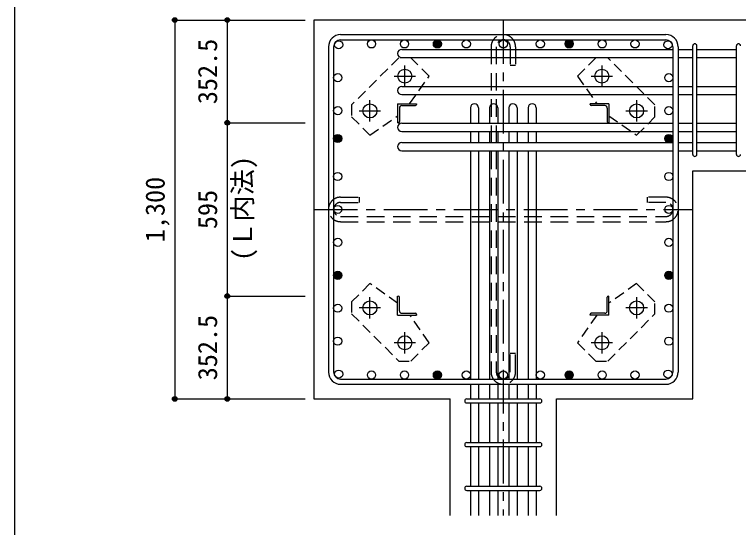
# Model space of a CAD drawing. Units: millimetres at full size, sheet at 1:30. Extents: x -5973 to 5954, y -4195 to 4201.
# Drawn here: x -5973 to -3489, y 1432 to 3192 of the extents above; entities that cross this region are included whole.
import ezdxf
from ezdxf.enums import TextEntityAlignment as Align

# ---------------------------------------------------------------- set-up
doc = ezdxf.new("R2010")
doc.units = ezdxf.units.MM
doc.header["$LTSCALE"] = 30
doc.header["$PDMODE"] = 32
doc.header["$PDSIZE"] = 15
for name, pattern in [('CHAIN1', [8, 5, -1, 1, -1]), ('DASHED1', [1.8, 1.2, -0.6]), ('DASHED2', [3, 2, -1])]:
    doc.linetypes.add(name, pattern=pattern)
for name, color, linetype in [('0-1_躯体線', 2, 'Continuous'), ('0-2_アンカー、アングル', 4, 'Continuous'), ('0-3_立上り筋', 4, 'Continuous'), ('0-4_フープ筋', 7, 'Continuous'), ('0-5_基礎梁筋', 7, 'Continuous'), ('0-6_スタラップ筋', 7, 'Continuous'), ('0-7_文字', 4, 'Continuous'), ('0-9_プレート', 4, 'DASHED1'), ('0-C_中子', 7, 'DASHED2'), ('0-D_寸法', 4, 'Continuous'), ('F-0_枠', 6, 'Continuous')]:
    doc.layers.add(name, color=color, linetype=linetype)
doc.styles.add('ＭＳ ゴシック', font='')
doc.styles.get('ＭＳ ゴシック').set_extended_font_data('MS Gothic')

msp = doc.modelspace()

# ---------------------------------------------------------------- linework, layer by layer
at = {"layer": '0-1_躯体線'}
for p, q in [((-3245.8, 3173.3), (-4945.8, 3173.3)), ((-4945.8, 3173.3), (-4945.8, 1873.3)), ((-3645.8, 2655.3), (-3245.8, 2655.3)), ((-3645.8, 1873.3), (-3645.8, 2655.3)), ((-4945.8, 1873.3), (-4478.3, 1873.3)), ((-4478.3, 1473.3), (-4478.3, 1873.3))]:
    msp.add_line(p, q, dxfattribs=at)
msp.add_lwpolyline([(-4113.3, 1473.3), (-4113.3, 1873.3), (-3645.8, 1873.3)], dxfattribs=at)
at = {"layer": '0-2_アンカー、アングル', "linetype": 'CHAIN1'}
for p, q in [((-4633.8, 2944.1), (-4633.8, 3017.6)), ((-3957.8, 3017.6), (-3957.8, 2944.1)), ((-4670.6, 2980.8), (-4597.1, 2980.8)), ((-3994.5, 2980.8), (-3921, 2980.8)), ((-4753.3, 2824.6), (-4753.3, 2898.1)), ((-3838.3, 2898.1), (-3838.3, 2824.6)), ((-4790.1, 2861.3), (-4716.6, 2861.3)), ((-3875, 2861.3), (-3801.5, 2861.3)), ((-4753.3, 2148.5), (-4753.3, 2222)), ((-3838.3, 2222), (-3838.3, 2148.5)), ((-4716.6, 2185.3), (-4790.1, 2185.3)), ((-3801.5, 2185.3), (-3875, 2185.3)), ((-4633.8, 2029), (-4633.8, 2102.5)), ((-3957.8, 2102.5), (-3957.8, 2029)), ((-4597.1, 2065.8), (-4670.6, 2065.8)), ((-3921, 2065.8), (-3994.5, 2065.8))]:
    msp.add_line(p, q, dxfattribs=at)
at = {"layer": '0-2_アンカー、アングル'}
for p, q in [((-4658.3, 2885.8), (-4593.3, 2885.8)), ((-4658.3, 2885.8), (-4658.3, 2820.8)), ((-4593.3, 2885.8), (-4593.3, 2883.8)), ((-3933.3, 2885.8), (-3998.3, 2885.8)), ((-3998.3, 2883.8), (-3998.3, 2885.8)), ((-3933.3, 2885.8), (-3933.3, 2820.8)), ((-4652.3, 2871.3), (-4652.3, 2824.8)), ((-4643.8, 2879.8), (-4597.3, 2879.8)), ((-3947.8, 2879.8), (-3994.3, 2879.8)), ((-3939.3, 2871.3), (-3939.3, 2824.8)), ((-4656.3, 2820.8), (-4658.3, 2820.8)), ((-3933.3, 2820.8), (-3935.3, 2820.8)), ((-4658.3, 2225.8), (-4656.3, 2225.8)), ((-4658.3, 2160.8), (-4658.3, 2225.8)), ((-4652.3, 2175.3), (-4652.3, 2221.8)), ((-3939.3, 2175.3), (-3939.3, 2221.8)), ((-3935.3, 2225.8), (-3933.3, 2225.8)), ((-3933.3, 2160.8), (-3933.3, 2225.8)), ((-4643.8, 2166.8), (-4597.3, 2166.8)), ((-4593.3, 2162.8), (-4593.3, 2160.8)), ((-3998.3, 2160.8), (-3998.3, 2162.8)), ((-3947.8, 2166.8), (-3994.3, 2166.8)), ((-4658.3, 2160.8), (-4593.3, 2160.8)), ((-3933.3, 2160.8), (-3998.3, 2160.8))]:
    msp.add_line(p, q, dxfattribs=at)
at = {"layer": '0-2_アンカー、アングル', "color": 3}
for centre in [(-4633.8, 2980.8), (-3957.8, 2980.8), (-4753.3, 2861.3), (-3838.3, 2861.3), (-4753.3, 2185.3), (-3838.3, 2185.3), (-4633.8, 2065.8), (-3957.8, 2065.8)]:
    msp.add_circle(centre, 24, dxfattribs=at)
at = {"layer": '0-2_アンカー、アングル'}
for centre, radius, start, end in [((-4597.3, 2883.8), 4, 270, 0), ((-3994.3, 2883.8), 4, 180, 270), ((-4643.8, 2871.3), 8.5, 90, 180), ((-3947.8, 2871.3), 8.5, 0, 90), ((-4656.3, 2824.8), 4, 270, 0), ((-3935.3, 2824.8), 4, 180, 270), ((-4656.3, 2221.8), 4, 0, 90), ((-3935.3, 2221.8), 4, 90, 180), ((-4643.8, 2175.3), 8.5, 180, 270), ((-4597.3, 2162.8), 4, 0, 90), ((-3994.3, 2162.8), 4, 90, 180), ((-3947.8, 2175.3), 8.5, 270, 0)]:
    msp.add_arc(centre, radius, start, end, dxfattribs=at)
at = {"layer": '0-3_立上り筋', "color": 3}
for centre in [(-4747.86, 3091.3), (-4747.86, 3091.3), (-4634.84, 3091.3), (-4634.84, 3091.3), (-4521.83, 3091.3), (-4521.83, 3091.3), (-4422.8, 3091.29), (-4295.8, 3091.3), (-4295.8, 3091.3), (-4168.8, 3091.3), (-4069.77, 3091.3), (-4069.77, 3091.3), (-3956.76, 3091.3), (-3956.76, 3091.3), (-3843.74, 3091.3), (-3843.74, 3091.3), (-4860.87, 3088.37), (-3730.73, 3088.37), (-3730.73, 3088.37), (-3730.73, 3088.37), (-4863.8, 2975.36), (-4863.8, 2975.36), (-3727.8, 2975.36), (-3727.8, 2975.36), (-4863.8, 2862.34), (-4863.8, 2862.34), (-3727.8, 2862.34), (-3727.8, 2862.34), (-4863.8, 2766.8), (-4863.8, 2766.8), (-3727.8, 2766.8), (-3727.8, 2766.8), (-4863.8, 2636.31), (-4863.8, 2636.31), (-3727.8, 2636.31), (-3727.8, 2636.31), (-4863.8, 2523.3), (-4863.8, 2523.3), (-3727.8, 2523.3), (-3727.8, 2523.3), (-4863.8, 2410.29), (-4863.8, 2410.29), (-3727.8, 2410.29), (-3727.8, 2410.29), (-4863.8, 2297.27), (-4863.8, 2297.27), (-3727.8, 2297.27), (-3727.8, 2297.27), (-4863.8, 2184.26), (-4863.8, 2184.26), (-3727.8, 2184.26), (-3727.8, 2184.26), (-4863.8, 2071.24), (-4863.8, 2071.24), (-3727.8, 2071.24), (-3727.8, 2071.24), (-4860.87, 1958.23), (-4860.87, 1958.23), (-4747.86, 1955.3), (-4747.86, 1955.3), (-4634.84, 1955.3), (-4634.84, 1955.3), (-4521.83, 1955.3), (-4521.83, 1955.3), (-4422.8, 1955.29), (-4422.8, 1955.29), (-4295.8, 1955.3), (-4295.8, 1955.3), (-4168.8, 1955.3), (-4168.8, 1955.3), (-4069.77, 1955.3), (-4069.77, 1955.3), (-3956.76, 1955.3), (-3956.76, 1955.3), (-3843.74, 1955.3), (-3843.74, 1955.3), (-3730.73, 1958.23), (-3730.73, 1958.23)]:
    msp.add_circle(centre, 14, dxfattribs=at)
at = {"layer": '0-3_立上り筋'}
for centre, radius in [((-4521.83, 3091.3), 14), ((-4069.77, 3091.3), 14), ((-4521.83, 3091.3), 12.6), ((-4521.83, 3091.3), 11.2), ((-4521.83, 3091.3), 9.8), ((-4521.83, 3091.3), 8.4), ((-4521.83, 3091.3), 7), ((-4521.83, 3091.3), 5.6), ((-4521.83, 3091.3), 4.2), ((-4521.83, 3091.3), 2.8), ((-4521.83, 3091.3), 1.4), ((-4069.77, 3091.3), 12.6), ((-4069.77, 3091.3), 11.2), ((-4069.77, 3091.3), 9.8), ((-4069.77, 3091.3), 8.4), ((-4069.77, 3091.3), 7), ((-4069.77, 3091.3), 5.6), ((-4069.77, 3091.3), 4.2), ((-4069.77, 3091.3), 2.8), ((-4069.77, 3091.3), 1.4), ((-4863.8, 2766.8), 14), ((-4863.8, 2766.8), 12.6), ((-4863.8, 2766.8), 11.2), ((-4863.8, 2766.8), 9.8), ((-4863.8, 2766.8), 8.4), ((-4863.8, 2766.8), 7), ((-4863.8, 2766.8), 5.6), ((-4863.8, 2766.8), 4.2), ((-4863.8, 2766.8), 2.8), ((-4863.8, 2766.8), 1.4), ((-3727.8, 2766.8), 14), ((-3727.8, 2766.8), 12.6), ((-3727.8, 2766.8), 11.2), ((-3727.8, 2766.8), 9.8), ((-3727.8, 2766.8), 8.4), ((-3727.8, 2766.8), 7), ((-3727.8, 2766.8), 5.6), ((-3727.8, 2766.8), 4.2), ((-3727.8, 2766.8), 2.8), ((-3727.8, 2766.8), 1.4), ((-4863.8, 2297.27), 14), ((-3727.8, 2297.27), 14), ((-4863.8, 2297.27), 12.6), ((-4863.8, 2297.27), 11.2), ((-4863.8, 2297.27), 9.8), ((-4863.8, 2297.27), 8.4), ((-4863.8, 2297.27), 7), ((-4863.8, 2297.27), 5.6), ((-4863.8, 2297.27), 4.2), ((-4863.8, 2297.27), 2.8), ((-4863.8, 2297.27), 1.4), ((-3727.8, 2297.27), 12.6), ((-3727.8, 2297.27), 11.2), ((-3727.8, 2297.27), 9.8), ((-3727.8, 2297.27), 8.4), ((-3727.8, 2297.27), 7), ((-3727.8, 2297.27), 5.6), ((-3727.8, 2297.27), 4.2), ((-3727.8, 2297.27), 2.8), ((-3727.8, 2297.27), 1.4), ((-4521.83, 1955.3), 14), ((-4521.83, 1955.3), 12.6), ((-4521.83, 1955.3), 11.2), ((-4521.83, 1955.3), 9.8), ((-4521.83, 1955.3), 8.4), ((-4069.77, 1955.3), 14), ((-4069.77, 1955.3), 12.6), ((-4069.77, 1955.3), 11.2), ((-4069.77, 1955.3), 9.8), ((-4069.77, 1955.3), 8.4), ((-4521.83, 1955.3), 7), ((-4521.83, 1955.3), 5.6), ((-4521.83, 1955.3), 4.2), ((-4521.83, 1955.3), 2.8), ((-4521.83, 1955.3), 1.4), ((-4069.77, 1955.3), 7), ((-4069.77, 1955.3), 5.6), ((-4069.77, 1955.3), 4.2), ((-4069.77, 1955.3), 2.8), ((-4069.77, 1955.3), 1.4)]:
    msp.add_circle(centre, radius, dxfattribs=at)
at = {"layer": '0-4_フープ筋'}
for p, q in [((-4853.8, 3123.3), (-3737.8, 3123.3)), ((-4853.8, 3105.3), (-3737.8, 3105.3)), ((-4895.8, 3081.3), (-4895.8, 1965.3)), ((-4877.8, 3081.3), (-4877.8, 1965.3)), ((-3713.8, 3081.3), (-3713.8, 1965.3)), ((-3695.8, 3081.3), (-3695.8, 1965.3)), ((-4853.8, 1941.3), (-3737.8, 1941.3)), ((-4853.8, 1923.3), (-3737.8, 1923.3))]:
    msp.add_line(p, q, dxfattribs=at)
for centre, radius, start, end in [((-4853.8, 3081.3), 42, 90, 180), ((-4853.8, 3081.3), 24, 90, 180), ((-3737.8, 3081.3), 42, 0, 90), ((-3737.8, 3081.3), 24, 0, 90), ((-3737.8, 3081.3), 24, 0, 90), ((-4853.8, 1965.3), 42, 180, 270), ((-4853.8, 1965.3), 24, 180, 270), ((-3737.8, 1965.3), 42, 270, 0), ((-3737.8, 1965.3), 24, 270, 0)]:
    msp.add_arc(centre, radius, start, end, dxfattribs=at)
at = {"layer": '0-5_基礎梁筋'}
for p, q in [((-4644.3, 3072.37), (-3713.8, 3072.37)), ((-3695.8, 3072.37), (-3645.8, 3072.37)), ((-3631.8, 3072.37), (-3495.8, 3072.37)), ((-4644.3, 3044.37), (-3713.8, 3044.37)), ((-3695.8, 3044.37), (-3645.8, 3044.37)), ((-3631.8, 3044.37), (-3495.8, 3044.37)), ((-4644.3, 2945.58), (-3713.8, 2945.58)), ((-3695.8, 2945.58), (-3645.8, 2945.58)), ((-3631.8, 2945.58), (-3495.8, 2945.58)), ((-4644.3, 2917.58), (-3713.8, 2917.58)), ((-3695.8, 2917.58), (-3645.8, 2917.58)), ((-3631.8, 2917.58), (-3495.8, 2917.58)), ((-4408.8, 2871.8), (-4408.8, 2818.8)), ((-4380.8, 2871.8), (-4380.8, 2818.8)), ((-4342.8, 2871.8), (-4342.8, 2818.8)), ((-4314.8, 2871.8), (-4314.8, 2818.8)), ((-4276.8, 2871.8), (-4276.8, 2818.8)), ((-4248.8, 2871.8), (-4248.8, 2818.8)), ((-4210.8, 2871.8), (-4210.8, 2818.8)), ((-4182.8, 2871.8), (-4182.8, 2818.8)), ((-4644.3, 2818.8), (-3713.8, 2818.8)), ((-3695.8, 2818.8), (-3645.8, 2818.8)), ((-3631.8, 2818.8), (-3495.8, 2818.8)), ((-4644.3, 2790.8), (-3713.8, 2790.8)), ((-4408.8, 2790.8), (-4408.8, 2752.8)), ((-4380.8, 2790.8), (-4380.8, 2752.8)), ((-4342.8, 2790.8), (-4342.8, 2752.8)), ((-4314.8, 2790.8), (-4314.8, 2752.8)), ((-4276.8, 2790.8), (-4276.8, 2752.8)), ((-4248.8, 2790.8), (-4248.8, 2752.8)), ((-4210.8, 2790.8), (-4210.8, 2752.8)), ((-4182.8, 2790.8), (-4182.8, 2752.8)), ((-3695.8, 2790.8), (-3645.8, 2790.8)), ((-3631.8, 2790.8), (-3495.8, 2790.8)), ((-4644.3, 2752.8), (-3713.8, 2752.8)), ((-3695.8, 2752.8), (-3645.8, 2752.8)), ((-3631.8, 2752.8), (-3495.8, 2752.8)), ((-4644.3, 2724.8), (-3713.8, 2724.8)), ((-4408.8, 2724.8), (-4408.8, 1941.3)), ((-4380.8, 2724.8), (-4380.8, 1941.3)), ((-4342.8, 2724.8), (-4342.8, 1941.3)), ((-4314.8, 2724.8), (-4314.8, 1941.3)), ((-4276.8, 2724.8), (-4276.8, 1941.3)), ((-4248.8, 2724.8), (-4248.8, 1941.3)), ((-4210.8, 2724.8), (-4210.8, 1941.3)), ((-4182.8, 2724.8), (-4182.8, 1941.3)), ((-3695.8, 2724.8), (-3645.8, 2724.8)), ((-3631.8, 2724.8), (-3495.8, 2724.8)), ((-4408.8, 1923.3), (-4408.8, 1873.3)), ((-4380.8, 1923.3), (-4380.8, 1873.3)), ((-4342.8, 1923.3), (-4342.8, 1873.3)), ((-4314.8, 1923.3), (-4314.8, 1873.3)), ((-4276.8, 1923.3), (-4276.8, 1873.3)), ((-4248.8, 1923.3), (-4248.8, 1873.3)), ((-4210.8, 1923.3), (-4210.8, 1873.3)), ((-4182.8, 1923.3), (-4182.8, 1873.3)), ((-4408.8, 1859.3), (-4408.8, 1723.3)), ((-4380.8, 1859.3), (-4380.8, 1723.3)), ((-4342.8, 1859.3), (-4342.8, 1723.3)), ((-4314.8, 1859.3), (-4314.8, 1723.3)), ((-4276.8, 1859.3), (-4276.8, 1723.3)), ((-4248.8, 1859.3), (-4248.8, 1723.3)), ((-4210.8, 1859.3), (-4210.8, 1723.3)), ((-4182.8, 1859.3), (-4182.8, 1723.3)), ((-4408.8, 1709.3), (-4408.8, 1573.3)), ((-4380.8, 1709.3), (-4380.8, 1573.3)), ((-4342.8, 1709.3), (-4342.8, 1573.3)), ((-4314.8, 1709.3), (-4314.8, 1573.3)), ((-4276.8, 1709.3), (-4276.8, 1573.3)), ((-4248.8, 1709.3), (-4248.8, 1573.3)), ((-4210.8, 1709.3), (-4210.8, 1573.3)), ((-4182.8, 1709.3), (-4182.8, 1573.3)), ((-4408.8, 1559.3), (-4408.8, 1473.3)), ((-4380.8, 1559.3), (-4380.8, 1473.3)), ((-4342.8, 1559.3), (-4342.8, 1473.3)), ((-4314.8, 1559.3), (-4314.8, 1473.3)), ((-4276.8, 1559.3), (-4276.8, 1473.3)), ((-4248.8, 1559.3), (-4248.8, 1473.3)), ((-4210.8, 1559.3), (-4210.8, 1473.3)), ((-4182.8, 1559.3), (-4182.8, 1473.3))]:
    msp.add_line(p, q, dxfattribs=at)
for centre, start, end in [((-4644.3, 3058.37), 90, 270), ((-4644.3, 2931.58), 90, 270), ((-4394.8, 2871.8), 0, 180), ((-4328.8, 2871.8), 0, 180), ((-4262.8, 2871.8), 0, 180), ((-4196.8, 2871.8), 0, 180), ((-4644.3, 2804.8), 90, 270), ((-4644.3, 2738.8), 90, 270)]:
    msp.add_arc(centre, 14, start, end, dxfattribs=at)
at = {"layer": '0-6_スタラップ筋'}
for p, q in [((-3645.8, 2712.3), (-3645.8, 3084.87)), ((-3631.8, 2712.3), (-3631.8, 3084.87)), ((-3495.8, 2712.3), (-3495.8, 3084.87)), ((-4421.3, 1873.3), (-4170.3, 1873.3)), ((-4421.3, 1859.3), (-4170.3, 1859.3)), ((-4421.3, 1723.3), (-4170.3, 1723.3)), ((-4421.3, 1709.3), (-4170.3, 1709.3)), ((-4421.3, 1573.3), (-4170.3, 1573.3)), ((-4421.3, 1559.3), (-4170.3, 1559.3))]:
    msp.add_line(p, q, dxfattribs=at)
for centre, start, end in [((-3638.8, 3084.87), 0, 180), ((-3638.8, 3084.87), 0, 180), ((-3638.8, 3084.87), 0, 180), ((-3638.8, 3084.87), 0, 180), ((-3488.8, 3084.87), 0, 180), ((-3638.8, 2712.3), 180, 0), ((-3638.8, 2712.3), 180, 0), ((-3638.8, 2712.3), 180, 0), ((-3638.8, 2712.3), 180, 0), ((-3488.8, 2712.3), 180, 0), ((-4421.3, 1866.3), 90, 270), ((-4421.3, 1866.3), 90, 270), ((-4421.3, 1866.3), 90, 270), ((-4421.3, 1866.3), 90, 270), ((-4170.3, 1866.3), 270, 90), ((-4170.3, 1866.3), 270, 90), ((-4170.3, 1866.3), 270, 90), ((-4170.3, 1866.3), 270, 90), ((-4421.3, 1716.3), 90, 270), ((-4170.3, 1716.3), 270, 90), ((-4421.3, 1566.3), 90, 270), ((-4170.3, 1566.3), 270, 90)]:
    msp.add_arc(centre, 7, start, end, dxfattribs=at)
at = {"layer": '0-9_プレート'}
for p, q in [((-4654.3, 3043.7), (-4816.2, 2881.8)), ((-4613.3, 3043.7), (-4654.3, 3043.7)), ((-4550.4, 2980.8), (-4613.3, 3043.7)), ((-3978.3, 3043.7), (-4041.2, 2980.8)), ((-3937.3, 3043.7), (-3978.3, 3043.7)), ((-3775.4, 2881.8), (-3937.3, 3043.7)), ((-4617.1, 2885.8), (-4550.4, 2980.8)), ((-4041.2, 2980.8), (-3974.5, 2885.8)), ((-4816.2, 2881.8), (-4816.2, 2840.8)), ((-3775.4, 2840.8), (-3775.4, 2881.8)), ((-4816.2, 2840.8), (-4753.3, 2777.9)), ((-4753.3, 2777.9), (-4658.3, 2844.6)), ((-3933.3, 2844.6), (-3838.3, 2777.9)), ((-3838.3, 2777.9), (-3775.4, 2840.8)), ((-4753.3, 2268.7), (-4816.2, 2205.8)), ((-4658.3, 2202), (-4753.3, 2268.7)), ((-3838.3, 2268.7), (-3933.3, 2202)), ((-3775.4, 2205.8), (-3838.3, 2268.7)), ((-4816.2, 2205.8), (-4816.2, 2164.8)), ((-3775.4, 2164.8), (-3775.4, 2205.8)), ((-4816.2, 2164.8), (-4654.3, 2002.9)), ((-3937.3, 2002.9), (-3775.4, 2164.8)), ((-4550.4, 2065.8), (-4617.1, 2160.8)), ((-3974.5, 2160.8), (-4041.2, 2065.8)), ((-4613.3, 2002.9), (-4550.4, 2065.8)), ((-4041.2, 2065.8), (-3978.3, 2002.9)), ((-4654.3, 2002.9), (-4613.3, 2002.9)), ((-3978.3, 2002.9), (-3937.3, 2002.9))]:
    msp.add_line(p, q, dxfattribs=at)
at = {"layer": '0-C_中子'}
for p, q in [((-4337.8, 3081.3), (-4337.8, 1965.3)), ((-4319.8, 3081.3), (-4319.8, 1965.3)), ((-4271.8, 3081.3), (-4271.8, 3017.3)), ((-3801.8, 2565.3), (-3801.8, 2547.3)), ((-3737.8, 2565.3), (-3801.8, 2565.3)), ((-4853.8, 2547.3), (-4789.8, 2547.3)), ((-3737.8, 2547.3), (-3801.8, 2547.3)), ((-4853.8, 2499.3), (-3737.8, 2499.3)), ((-4853.8, 2481.3), (-3737.8, 2481.3)), ((-4253.8, 2029.3), (-4271.8, 2029.3)), ((-4271.8, 1965.3), (-4271.8, 2029.3)), ((-4253.8, 1965.3), (-4253.8, 2029.3))]:
    msp.add_line(p, q, dxfattribs=at)
for points in [[(-4253.8, 3081.3), (-4253.8, 3017.3), (-4271.8, 3017.3)], [(-4853.8, 2565.3), (-4789.8, 2565.3), (-4789.8, 2547.3)]]:
    msp.add_lwpolyline(points, dxfattribs=at)
for centre, radius, start, end in [((-4295.8, 3081.3), 42, 0, 180), ((-4295.8, 3081.3), 24, 0, 180), ((-4853.8, 2523.3), 42, 90, 270), ((-3737.8, 2523.3), 42, 270, 90), ((-4853.8, 2523.3), 24, 90, 270), ((-3737.8, 2523.3), 24, 270, 90), ((-4295.8, 1965.3), 42, 180, 0), ((-4295.8, 1965.3), 24, 180, 0)]:
    msp.add_arc(centre, radius, start, end, dxfattribs=at)
at = {"layer": '0-D_寸法'}
for p, q in [((-5422.84, 3173.3), (-5242.84, 3173.3)), ((-5422.84, 3173.3), (-5242.84, 3173.3)), ((-5422.84, 3173.3), (-5422.84, 1873.3)), ((-5242.84, 3173.3), (-5242.84, 2820.8)), ((-5242.84, 3173.3), (-4975.8, 3173.3)), ((-5242.84, 2820.8), (-4975.8, 2820.8)), ((-5242.84, 2820.8), (-5242.84, 2225.8)), ((-5242.84, 2225.8), (-4975.8, 2225.8)), ((-5242.84, 2225.8), (-5242.84, 1873.3)), ((-5422.84, 1873.3), (-5242.84, 1873.3)), ((-5242.84, 1873.3), (-4975.8, 1873.3)), ((-5242.84, 1873.3), (-4975.8, 1873.3))]:
    msp.add_line(p, q, dxfattribs=at)
at = {"layer": '0-D_寸法', "linetype": 'CHAIN1'}
for p, q in [((-4295.8, 3173.3), (-4295.8, 1473.3)), ((-4945.8, 2523.3), (-3645.8, 2523.3))]:
    msp.add_line(p, q, dxfattribs=at)
at = {"layer": '0-D_寸法'}
for centre, radius in [((-5422.84, 3173.3), 8), ((-5422.84, 3173.3), 7.2), ((-5422.84, 3173.3), 6.4), ((-5242.84, 3173.3), 8), ((-5242.84, 3173.3), 7.2), ((-5242.84, 3173.3), 6.4), ((-5422.84, 3173.3), 5.6), ((-5422.84, 3173.3), 4.8), ((-5422.84, 3173.3), 4), ((-5422.84, 3173.3), 3.2), ((-5422.84, 3173.3), 2.4), ((-5422.84, 3173.3), 1.6), ((-5422.84, 3173.3), 0.8), ((-5242.84, 3173.3), 5.6), ((-5242.84, 3173.3), 4.8), ((-5242.84, 3173.3), 4), ((-5242.84, 3173.3), 3.2), ((-5242.84, 3173.3), 2.4), ((-5242.84, 3173.3), 1.6), ((-5242.84, 3173.3), 0.8), ((-5242.84, 2820.8), 8), ((-5242.84, 2820.8), 7.2), ((-5242.84, 2820.8), 6.4), ((-5242.84, 2820.8), 5.6), ((-5242.84, 2820.8), 4.8), ((-5242.84, 2820.8), 4), ((-5242.84, 2820.8), 3.2), ((-5242.84, 2820.8), 2.4), ((-5242.84, 2820.8), 1.6), ((-5242.84, 2820.8), 0.8), ((-5242.84, 2225.8), 8), ((-5242.84, 2225.8), 7.2), ((-5242.84, 2225.8), 6.4), ((-5242.84, 2225.8), 5.6), ((-5242.84, 2225.8), 4.8), ((-5242.84, 2225.8), 4), ((-5242.84, 2225.8), 3.2), ((-5242.84, 2225.8), 2.4), ((-5242.84, 2225.8), 1.6), ((-5242.84, 2225.8), 0.8), ((-5422.84, 1873.3), 8), ((-5422.84, 1873.3), 7.2), ((-5422.84, 1873.3), 6.4), ((-5422.84, 1873.3), 5.6), ((-5422.84, 1873.3), 4.8), ((-5422.84, 1873.3), 4), ((-5422.84, 1873.3), 3.2), ((-5422.84, 1873.3), 2.4), ((-5422.84, 1873.3), 1.6), ((-5422.84, 1873.3), 0.8), ((-5242.84, 1873.3), 8), ((-5242.84, 1873.3), 7.2), ((-5242.84, 1873.3), 6.4), ((-5242.84, 1873.3), 5.6), ((-5242.84, 1873.3), 4.8), ((-5242.84, 1873.3), 4), ((-5242.84, 1873.3), 3.2), ((-5242.84, 1873.3), 2.4), ((-5242.84, 1873.3), 1.6), ((-5242.84, 1873.3), 0.8)]:
    msp.add_circle(centre, radius, dxfattribs=at)
at = {"layer": '0-D_寸法', "color": 7}
for p in [(-5422.84, 3173.3), (-5242.84, 3173.3), (-5242.84, 2820.8), (-5242.84, 2225.8), (-5422.84, 1873.3), (-5242.84, 1873.3)]:
    msp.add_point(p, dxfattribs=at)
at = {"layer": 'F-0_枠'}
msp.add_line((-5972.88, 4201.15), (-5972.88, -4195.24), dxfattribs=at)

# ---------------------------------------------------------------- texts
at = {"layer": '0-7_文字', "style": 'ＭＳ ゴシック'}
msp.add_text('(Ｌ内法)', height=65.98, rotation=90, dxfattribs=at).set_placement((-5137.78, 2346.7), align=Align.BOTTOM_LEFT)
at = {"layer": '0-D_寸法', "style": 'ＭＳ ゴシック'}
for s, p in [('352.5', (-5257.84, 2884.55)), ('1,300', (-5437.84, 2410.8)), ('595', (-5257.84, 2455.8)), ('352.5', (-5257.84, 1937.05))]:
    msp.add_text(s, height=65.98, rotation=90, dxfattribs=at).set_placement(p, align=Align.BOTTOM_LEFT)

doc.saveas('drawing.dxf')
